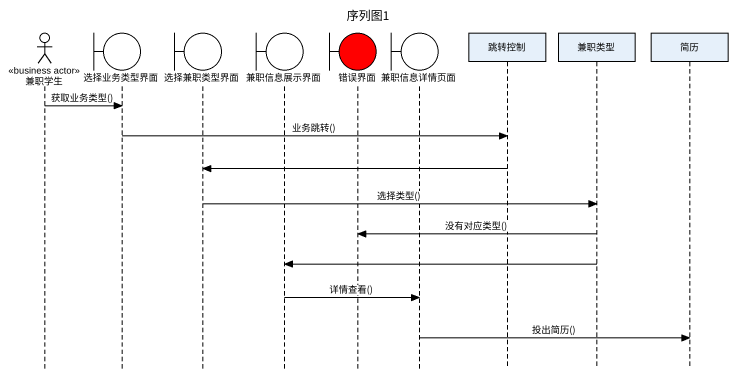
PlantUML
@startuml
title 序列图1
hide footbox
actor 兼职学生 <<business actor>>
boundary 选择业务类型界面
boundary 选择兼职类型界面
boundary 兼职信息展示界面
boundary 错误界面 #FF0000
boundary 兼职信息详情页面
participant 跳转控制
participant 兼职类型
participant 简历

兼职学生 -> 选择业务类型界面 : 获取业务类型()
选择业务类型界面 -> 跳转控制 : 业务跳转()
跳转控制 -> 选择兼职类型界面
选择兼职类型界面 -> 兼职类型 : 选择类型()
兼职类型 -> 错误界面 : 没有对应类型()
兼职类型 -> 兼职信息展示界面
兼职信息展示界面 -> 兼职信息详情页面 : 详情查看()
兼职信息详情页面 -> 简历 : 投出简历()
@enduml
